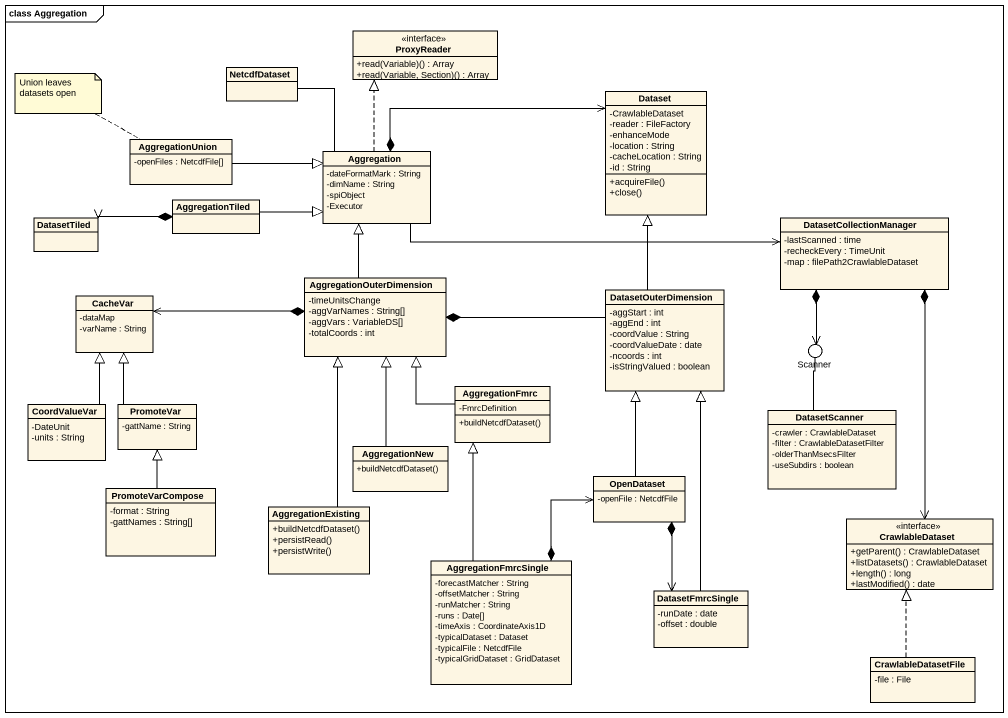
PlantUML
@startuml
mainframe class Aggregation
allowmixing
hide circle
hide empty members
skinparam classAttributeIconSize 0
interface ProxyReader {
  +read(Variable)() : Array
  +read(Variable, Section)() : Array
}
class NetcdfDataset
class Dataset {
  -CrawlableDataset
  -reader : FileFactory
  -enhanceMode
  -location : String
  -cacheLocation : String
  -id : String
  +acquireFile()
  +close()
}
class AggregationUnion {
  -openFiles : NetcdfFile[]
}
class Aggregation {
  -dateFormatMark : String
  -dimName : String
  -spiObject
  -Executor
}
class AggregationTiled
class DatasetTiled
class DatasetCollectionManager {
  -lastScanned : time
  -recheckEvery : TimeUnit
  -map : filePath2CrawlableDataset
}
class AggregationOuterDimension {
  -timeUnitsChange
  -aggVarNames : String[]
  -aggVars : VariableDS[]
  -totalCoords : int
}
class CacheVar {
  -dataMap
  -varName : String
}
class DatasetOuterDimension {
  -aggStart : int
  -aggEnd : int
  -coordValue : String
  -coordValueDate : date
  -ncoords : int
  -isStringValued : boolean
}
() Scanner
class AggregationFmrc {
  -FmrcDefinition
  +buildNetcdfDataset()
}
class CoordValueVar {
  -DateUnit
  -units : String
}
class PromoteVar {
  -gattName : String
}
class DatasetScanner {
  -crawler : CrawlableDataset
  -filter : CrawlableDatasetFilter
  -olderThanMsecsFilter
  -useSubdirs : boolean
}
class AggregationNew {
  +buildNetcdfDataset()
}
class PromoteVarCompose {
  -format : String
  -gattNames : String[]
}
class AggregationExisting {
  +buildNetcdfDataset()
  +persistRead()
  +persistWrite()
}
class OpenDataset {
  -openFile : NetcdfFile
}
interface CrawlableDataset {
  +getParent() : CrawlableDataset
  +listDatasets() : CrawlableDataset
  +length() : long
  +lastModified() : date
}
class AggregationFmrcSingle {
  -forecastMatcher : String
  -offsetMatcher : String
  -runMatcher : String
  -runs : Date[]
  -timeAxis : CoordinateAxis1D
  -typicalDataset : Dataset
  -typicalFile : NetcdfFile
  -typicalGridDataset : GridDataset
}
class DatasetFmrcSingle {
  -runDate : date
  -offset : double
}
class CrawlableDatasetFile {
  -file : File
}
AggregationUnion -right-|> Aggregation
Aggregation .up.|> ProxyReader
Aggregation -up- NetcdfDataset
Aggregation *-right-> Dataset
Aggregation -right-> DatasetCollectionManager
AggregationTiled -right-|> Aggregation
AggregationTiled *-left-> DatasetTiled
DatasetCollectionManager *--> Scanner
DatasetCollectionManager *--> CrawlableDataset
AggregationOuterDimension -up-|> Aggregation
AggregationOuterDimension *-left-> CacheVar
AggregationOuterDimension *-right- DatasetOuterDimension
DatasetOuterDimension -up-|> Dataset
AggregationFmrc -up-|> AggregationOuterDimension
CoordValueVar -up-|> CacheVar
PromoteVar -up-|> CacheVar
DatasetScanner -up- Scanner
AggregationNew -up-|> AggregationOuterDimension
PromoteVarCompose -up-|> PromoteVar
AggregationExisting -up-|> AggregationOuterDimension
OpenDataset -up-|> DatasetOuterDimension
OpenDataset *--> DatasetFmrcSingle
AggregationFmrcSingle -up-|> AggregationFmrc
AggregationFmrcSingle *-up-> OpenDataset
DatasetFmrcSingle -up-|> DatasetOuterDimension
CrawlableDatasetFile .up.|> CrawlableDataset
note left of AggregationUnion : Union leaves datasets open
@enduml
